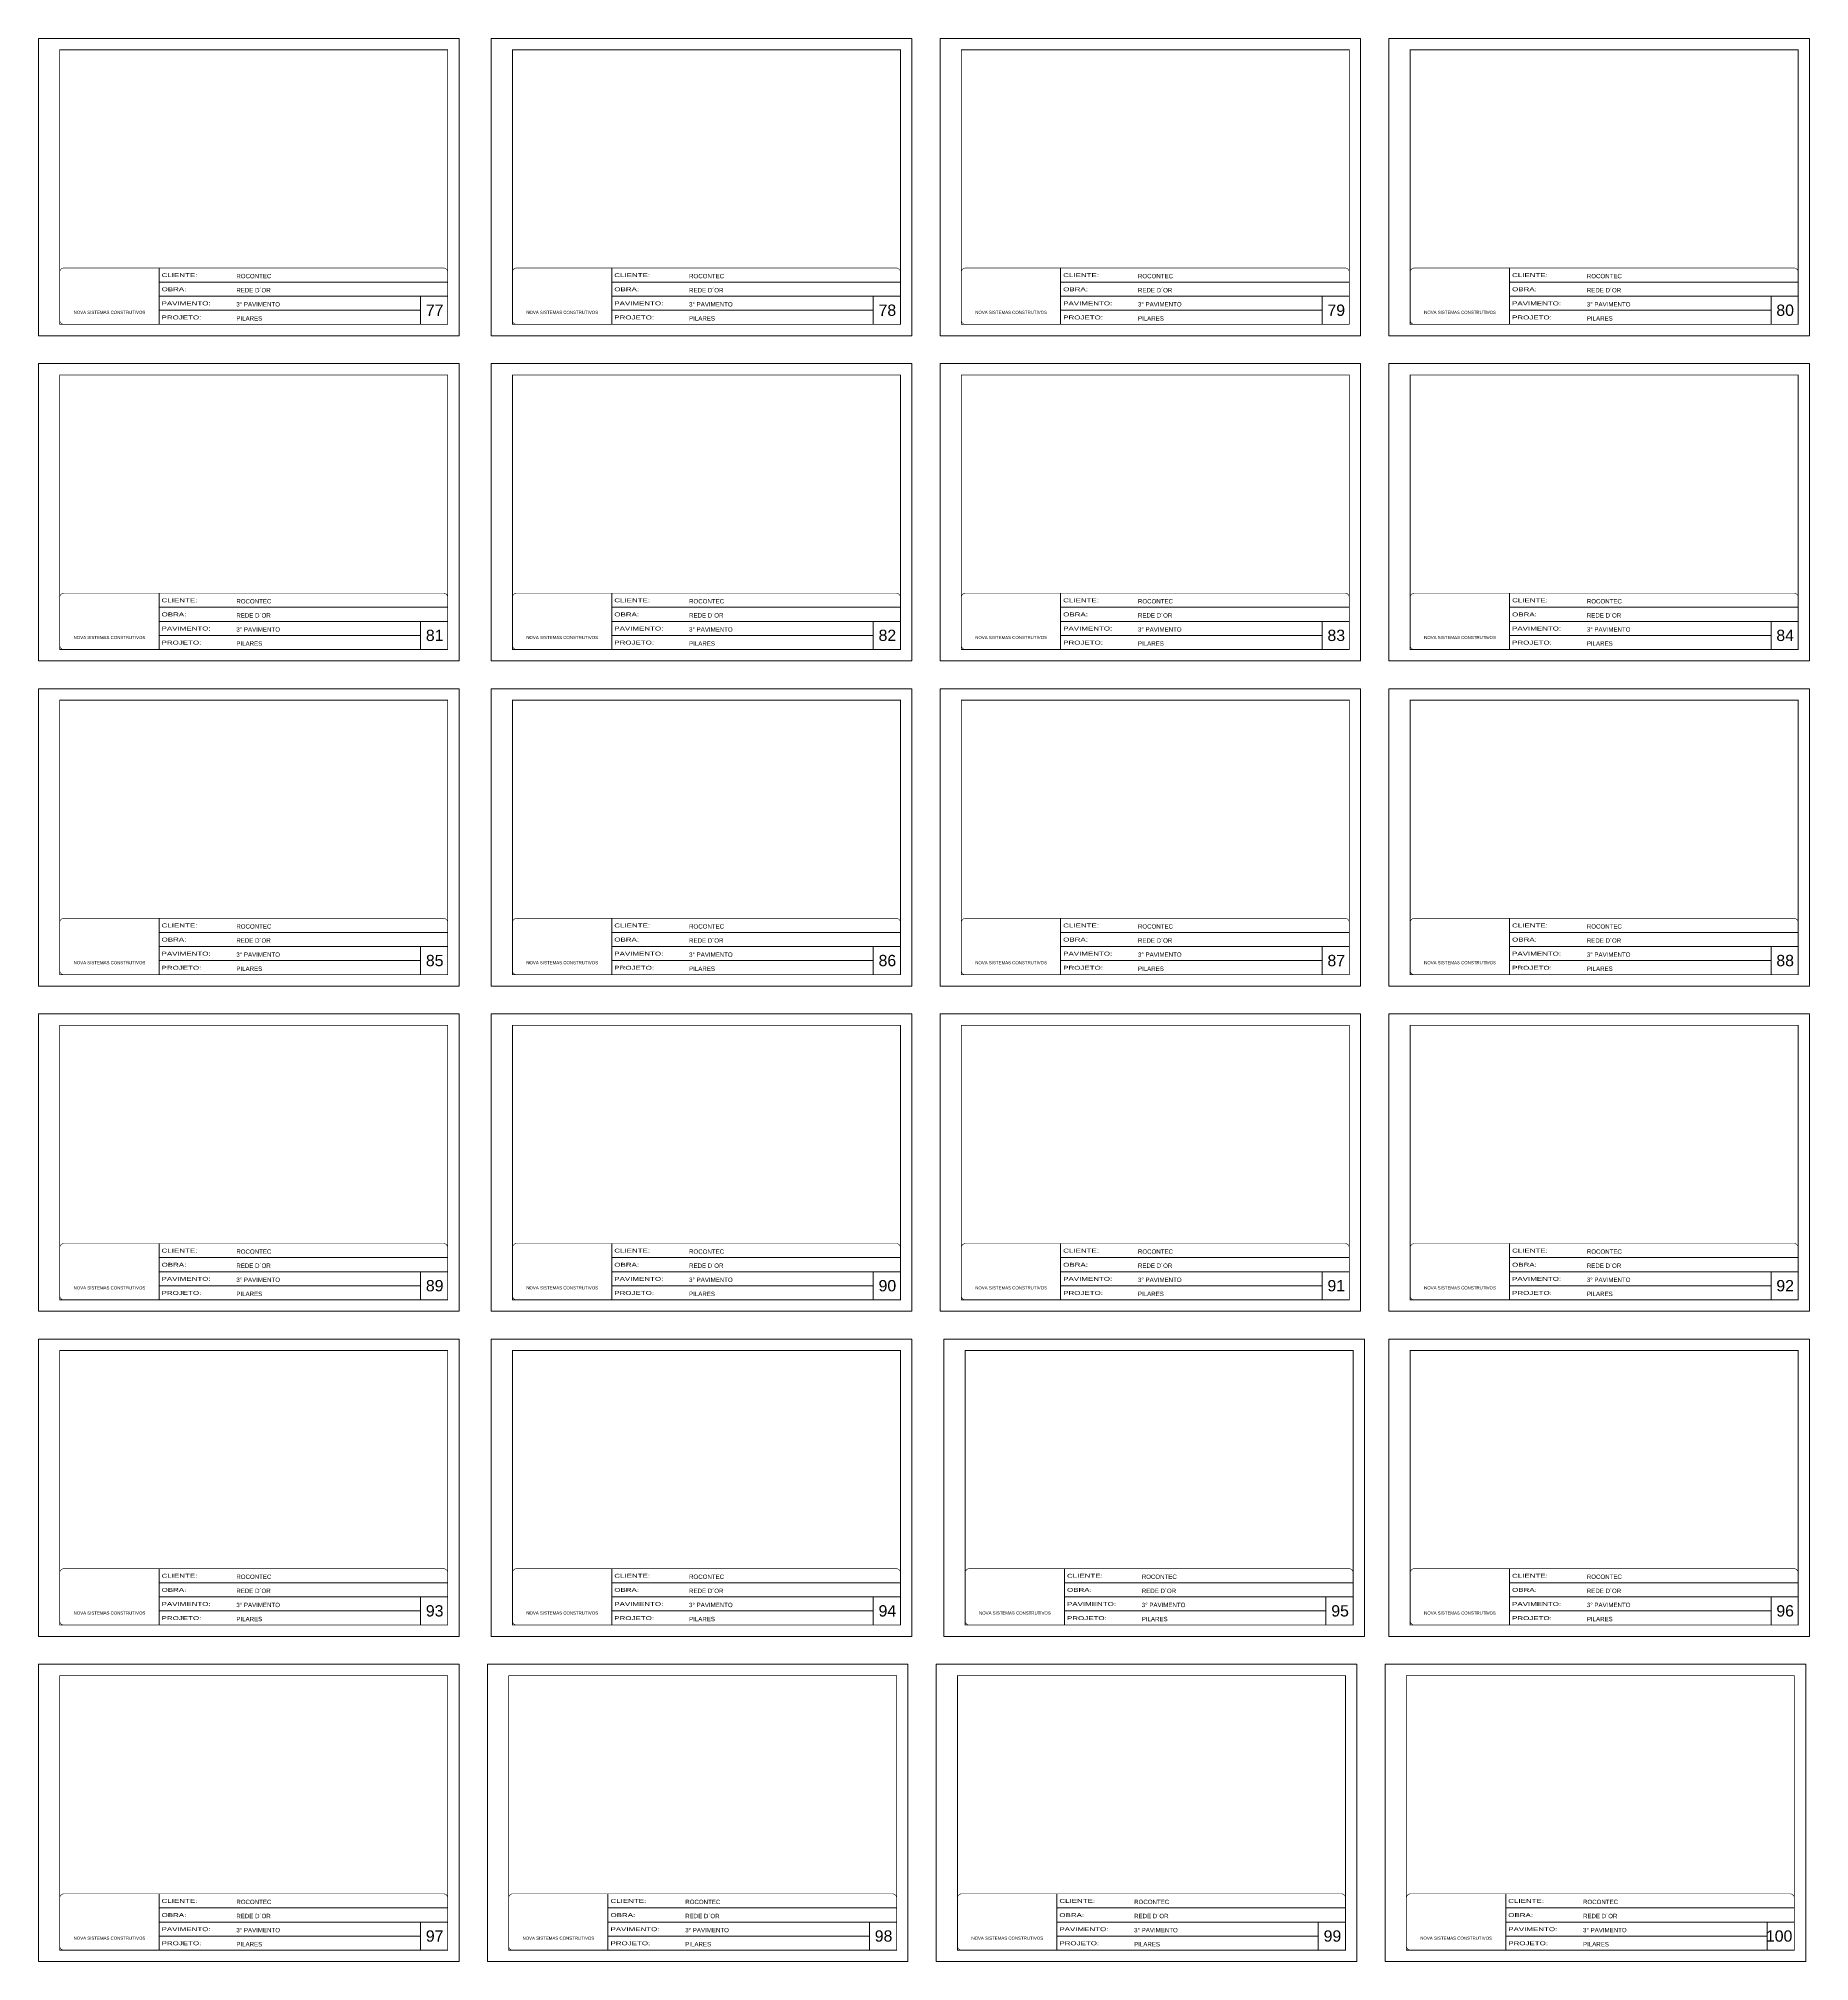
# Model space of a CAD drawing. Extents: x 2949 to 9203, y -16089 to 12527.
# Drawn here: x 2949 to 9203, y -16089 to -9296 of the extents above; entities that cross this region are included whole.
import ezdxf

# ---------------------------------------------------------------- set-up
doc = ezdxf.new("R2010")
doc.units = 0
doc.linetypes.add('CONTINUO', pattern=[0])
doc.linetypes.add('DASHED', pattern=[0.75, 0.5, -0.25])
for name, color, linetype, lineweight in [('CARIMBO', 255, 'Continuous', 9), ('Folhas', 255, 'Continuous', 9), ('SARRAFO DE PRESSAO', 251, 'DASHED', 9)]:
    doc.layers.add(name, color=color, linetype=linetype, lineweight=lineweight)
doc.styles.add('ARIAL', font='arial.ttf')
doc.styles.add('Tecnologia', font='')
doc.styles.get('Tecnologia').set_extended_font_data('Forgotten Futurist')

# ---------------------------------------------------------------- blocks, each defined once
blk = doc.blocks.new('9999999999')
at = {"color": 30, "linetype": 'CONTINUO'}
for p, q in [((98564.6, 34230.2), (98564.6, 34429.4)), ((98564.6, 34379.6), (99584, 34379.6)), ((98564.6, 34329.8), (99488, 34329.8)), ((99584, 34329.8), (99488, 34329.8)), ((99488, 34329.8), (99488, 34230.2)), ((98564.6, 34280), (99488, 34280))]:
    blk.add_line(p, q, dxfattribs=at)
at = {"color": 30, "linetype": 'CONTINUO', "const_width": 2}
blk.add_lwpolyline([(99584, 34230.2), (99584, 34414.4, 0.414214), (99569, 34429.4), (98229, 34429.4, 0.414214), (98214, 34414.4), (98214, 34245.2, 0.414214), (98229, 34230.2), (99584, 34230.2)], format="xyb", dxfattribs=at)
at = {"layer": 'Folhas'}
blk.add_lwpolyline([(98139, 34190.2), (99624, 34190.2), (99624, 35240.2), (98139, 35240.2)], close=True, dxfattribs=at)
at = {"layer": 'Folhas', "color": 30, "const_width": 3}
blk.add_lwpolyline([(98214, 34230.2), (99584, 34230.2), (99584, 35200.2), (98214, 35200.2)], close=True, dxfattribs=at)
at = {"color": 7, "linetype": 'Continuous', "ltscale": 5, "style": 'ARIAL'}
for s, height, p in [('ROCONTEC', 15.48, (98837.7, 34393.1)), ('3° PAVIMENTO', 15.483, (98837.7, 34293.5)), ('REDE D´OR', 15.48, (98837.7, 34343.3)), ('NOVA SISTEMAS CONSTRUTIVOS', 11.059, (98263.2, 34267.2)), ('PILARES', 15.48, (98837.7, 34243.7))]:
    blk.add_text(s, height=height, dxfattribs=at).set_placement(p)
at = {"layer": 'Folhas', "color": 7, "style": 'Tecnologia', "width": 1.5}
for s, p in [('CLIENTE:', (98573.7, 34397.2)), ('OBRA:', (98573.7, 34347.3)), ('PAVIMENTO:', (98573.7, 34297.5)), ('PROJETO:', (98573.7, 34247.7))]:
    blk.add_text(s, height=14, dxfattribs=at).set_placement(p)

msp = doc.modelspace()

# ---------------------------------------------------------------- block references
at = {"layer": 'SARRAFO DE PRESSAO', "color": 6, "linetype": 'ByBlock'}
for p in [(-95189.94, -44536.4), (-93591.44, -44536.4), (-92006.44, -44536.4), (-90421.44, -44536.4), (-95189.94, -45684.97), (-93591.44, -45684.97), (-92006.44, -45684.97), (-90421.44, -45684.97), (-95189.94, -46833.55), (-93591.44, -46833.55), (-92006.44, -46833.55), (-90421.44, -46833.55), (-95189.94, -47982.12), (-93591.44, -47982.12), (-92006.44, -47982.12), (-90421.44, -47982.12), (-95189.94, -49130.7), (-93591.44, -49130.7), (-91992.94, -49130.7), (-90421.44, -49130.7), (-95189.94, -50279.27), (-93604.94, -50279.27), (-92019.94, -50279.27), (-90434.94, -50279.27)]:
    msp.add_blockref('9999999999', p, dxfattribs=at)

# ---------------------------------------------------------------- texts
at = {"layer": 'CARIMBO', "style": 'ARIAL'}
for s, p in [('77', (4316.89, -10276.05)), ('78', (5915.39, -10276.05)), ('79', (7500.39, -10276.05)), ('80', (9085.39, -10276.05)), ('81', (4316.89, -11424.62)), ('82', (5915.39, -11424.62)), ('83', (7500.39, -11424.62)), ('84', (9085.39, -11424.62)), ('85', (4316.89, -12573.2)), ('86', (5915.39, -12573.2)), ('87', (7500.39, -12573.2)), ('88', (9085.39, -12573.2)), ('89', (4316.89, -13721.77)), ('90', (5915.39, -13721.77)), ('91', (7500.39, -13721.77)), ('92', (9085.39, -13721.77)), ('93', (4316.89, -14870.35)), ('94', (5915.39, -14870.35)), ('95', (7513.89, -14870.35)), ('96', (9085.39, -14870.35)), ('97', (4316.89, -16018.92)), ('98', (5901.89, -16018.92)), ('99', (7486.89, -16018.92)), ('100', (9048.63, -16018.92))]:
    msp.add_text(s, height=40, dxfattribs=at).set_placement(p)

doc.saveas('drawing.dxf')
